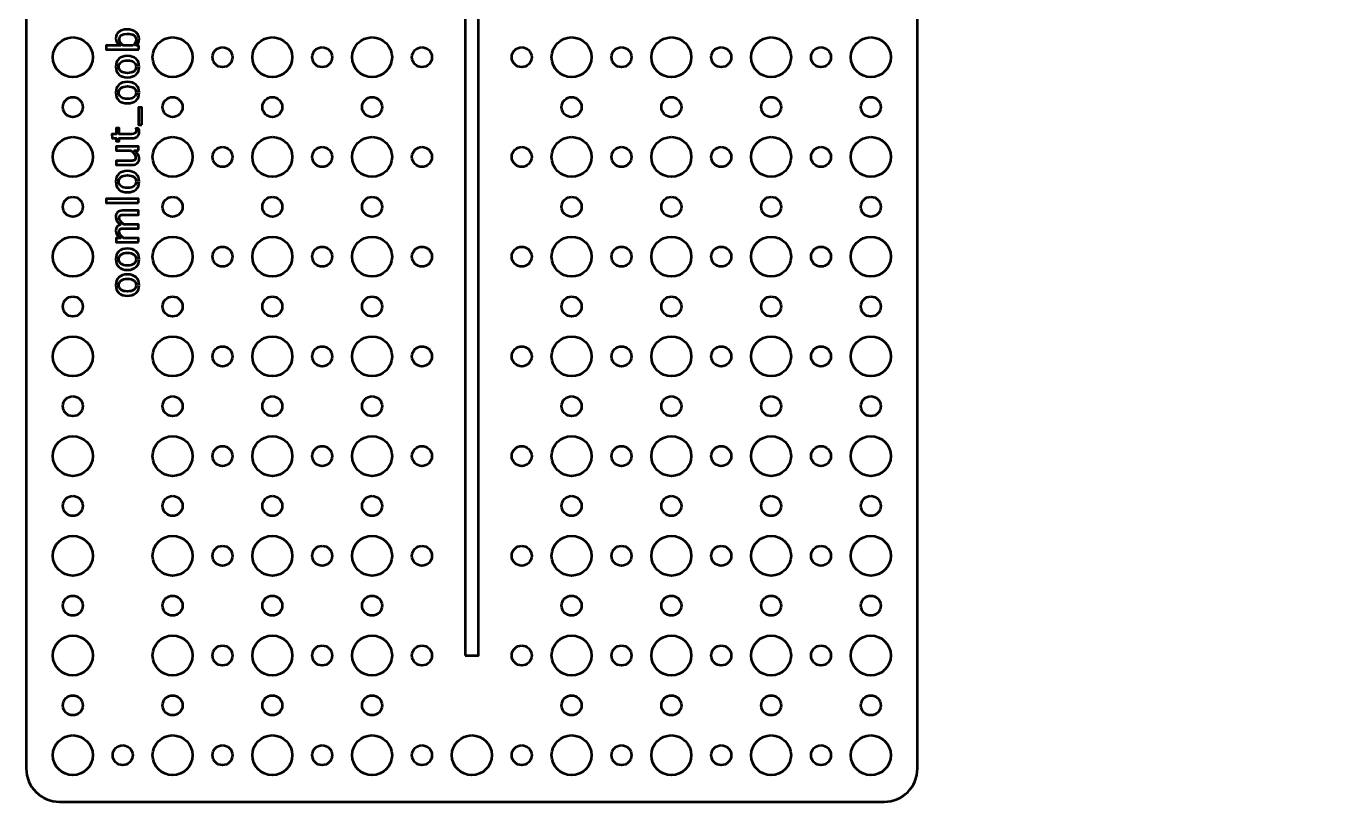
# Model space of a CAD drawing. Header units: centimetres. Extents: x -19.4 to 19.4, y -20.2 to 20.2.
# Drawn here: x -19.45 to 0.3, y -20.2 to -8.53 of the extents above; entities that cross this region are included whole.
import ezdxf

# ---------------------------------------------------------------- set-up
doc = ezdxf.new("R2010")
doc.units = ezdxf.units.CM
doc.header["$MEASUREMENT"] = 0
doc.layers.add('Layer 1', color=7, linetype='Continuous')

msp = doc.modelspace()

# ---------------------------------------------------------------- linework, layer by layer
at = {"layer": 'Layer 1', "lineweight": 53}
msp.add_lwpolyline([(-12.85, -18.00009), (-12.65, -18.00009), (-12.65, 17.99989), (-12.85, 17.99989), (-12.85, -18.00009)], close=True, dxfattribs=at)
for centre, major_axis in [((-18.74999, -9.00001), (0, 0.30001)), ((-17.24999, -9.00001), (0, 0.30001)), ((-16.5, -9), (0, 0.15)), ((-15.74999, -9.00001), (0, 0.30001)), ((-15, -9), (0, 0.15)), ((-14.24999, -9.00001), (0, 0.30001)), ((-13.5, -9), (0, 0.15)), ((-12, -9), (0, 0.15)), ((-11.24999, -9.00001), (0, 0.30001)), ((-10.5, -9), (0, 0.15)), ((-9.74999, -9.00001), (0, 0.30001)), ((-9, -9), (0, 0.15)), ((-8.24999, -9.00001), (0, 0.30001)), ((-7.5, -9), (0, 0.15)), ((-6.74999, -9.00001), (0, 0.30001)), ((-18.75, -9.75), (0, 0.15)), ((-17.25, -9.75), (0, 0.15)), ((-15.75, -9.75), (0, 0.15)), ((-14.25, -9.75), (0, 0.15)), ((-11.25, -9.75), (0, 0.15)), ((-9.75, -9.75), (0, 0.15)), ((-8.25, -9.75), (0, 0.15)), ((-6.75, -9.75), (0, 0.15)), ((-18.74999, -10.50001), (0, 0.30001)), ((-17.24999, -10.50001), (0, 0.30001)), ((-15.74999, -10.50001), (0, 0.30001)), ((-14.24999, -10.50001), (0, 0.30001)), ((-11.24999, -10.50001), (0, 0.30001)), ((-9.74999, -10.50001), (0, 0.30001)), ((-8.24999, -10.50001), (0, 0.30001)), ((-6.74999, -10.50001), (0, 0.30001)), ((-16.5, -10.5), (0, 0.15)), ((-15, -10.5), (0, 0.15)), ((-13.5, -10.5), (0, 0.15)), ((-12, -10.5), (0, 0.15)), ((-10.5, -10.5), (0, 0.15)), ((-9, -10.5), (0, 0.15)), ((-7.5, -10.5), (0, 0.15)), ((-18.75, -11.25), (0, 0.15)), ((-17.25, -11.25), (0, 0.15)), ((-15.75, -11.25), (0, 0.15)), ((-14.25, -11.25), (0, 0.15)), ((-11.25, -11.25), (0, 0.15)), ((-9.75, -11.25), (0, 0.15)), ((-8.25, -11.25), (0, 0.15)), ((-6.75, -11.25), (0, 0.15)), ((-18.74999, -12.00001), (0, 0.30001)), ((-17.24999, -12.00001), (0, 0.30001)), ((-16.5, -12), (0, 0.15)), ((-15.74999, -12.00001), (0, 0.30001)), ((-15, -12), (0, 0.15)), ((-14.24999, -12.00001), (0, 0.30001)), ((-13.5, -12), (0, 0.15)), ((-12, -12), (0, 0.15)), ((-11.24999, -12.00001), (0, 0.30001)), ((-10.5, -12), (0, 0.15)), ((-9.74999, -12.00001), (0, 0.30001)), ((-9, -12), (0, 0.15)), ((-8.24999, -12.00001), (0, 0.30001)), ((-7.5, -12), (0, 0.15)), ((-6.74999, -12.00001), (0, 0.30001)), ((-18.75, -12.75), (0, 0.15)), ((-17.25, -12.75), (0, 0.15)), ((-15.75, -12.75), (0, 0.15)), ((-14.25, -12.75), (0, 0.15)), ((-11.25, -12.75), (0, 0.15)), ((-9.75, -12.75), (0, 0.15)), ((-8.25, -12.75), (0, 0.15)), ((-6.75, -12.75), (0, 0.15)), ((-18.74999, -13.50001), (0, 0.30001)), ((-17.24999, -13.50001), (0, 0.30001)), ((-15.74999, -13.50001), (0, 0.30001)), ((-14.24999, -13.50001), (0, 0.30001)), ((-11.24999, -13.50001), (0, 0.30001)), ((-9.74999, -13.50001), (0, 0.30001)), ((-8.24999, -13.50001), (0, 0.30001)), ((-6.74999, -13.50001), (0, 0.30001)), ((-16.5, -13.5), (0, 0.15)), ((-15, -13.5), (0, 0.15)), ((-13.5, -13.5), (0, 0.15)), ((-12, -13.5), (0, 0.15)), ((-10.5, -13.5), (0, 0.15)), ((-9, -13.5), (0, 0.15)), ((-7.5, -13.5), (0, 0.15)), ((-18.75, -14.25), (0, 0.15)), ((-17.25, -14.25), (0, 0.15)), ((-15.75, -14.25), (0, 0.15)), ((-14.25, -14.25), (0, 0.15)), ((-11.25, -14.25), (0, 0.15)), ((-9.75, -14.25), (0, 0.15)), ((-8.25, -14.25), (0, 0.15)), ((-6.75, -14.25), (0, 0.15)), ((-18.74999, -15.00001), (0, 0.30001)), ((-17.24999, -15.00001), (0, 0.30001)), ((-15.74999, -15.00001), (0, 0.30001)), ((-14.24999, -15.00001), (0, 0.30001)), ((-11.24999, -15.00001), (0, 0.30001)), ((-9.74999, -15.00001), (0, 0.30001)), ((-8.24999, -15.00001), (0, 0.30001)), ((-6.74999, -15.00001), (0, 0.30001)), ((-16.5, -15), (0, 0.15)), ((-15, -15), (0, 0.15)), ((-13.5, -15), (0, 0.15)), ((-12, -15), (0, 0.15)), ((-10.5, -15), (0, 0.15)), ((-9, -15), (0, 0.15)), ((-7.5, -15), (0, 0.15)), ((-18.75, -15.75), (0, 0.15)), ((-17.25, -15.75), (0, 0.15)), ((-15.75, -15.75), (0, 0.15)), ((-14.25, -15.75), (0, 0.15)), ((-11.25, -15.75), (0, 0.15)), ((-9.75, -15.75), (0, 0.15)), ((-8.25, -15.75), (0, 0.15)), ((-6.75, -15.75), (0, 0.15)), ((-18.74999, -16.50001), (0, 0.30001)), ((-17.24999, -16.50001), (0, 0.30001)), ((-16.5, -16.5), (0, 0.15)), ((-15.74999, -16.50001), (0, 0.30001)), ((-15, -16.5), (0, 0.15)), ((-14.24999, -16.50001), (0, 0.30001)), ((-13.5, -16.5), (0, 0.15)), ((-12, -16.5), (0, 0.15)), ((-11.24999, -16.50001), (0, 0.30001)), ((-10.5, -16.5), (0, 0.15)), ((-9.74999, -16.50001), (0, 0.30001)), ((-9, -16.5), (0, 0.15)), ((-8.24999, -16.50001), (0, 0.30001)), ((-7.5, -16.5), (0, 0.15)), ((-6.74999, -16.50001), (0, 0.30001)), ((-18.75, -17.25), (0, 0.15)), ((-17.25, -17.25), (0, 0.15)), ((-15.75, -17.25), (0, 0.15)), ((-14.25, -17.25), (0, 0.15)), ((-11.25, -17.25), (0, 0.15)), ((-9.75, -17.25), (0, 0.15)), ((-8.25, -17.25), (0, 0.15)), ((-6.75, -17.25), (0, 0.15)), ((-18.74999, -18.00001), (0, 0.30001)), ((-17.24999, -18.00001), (0, 0.30001)), ((-15.74999, -18.00001), (0, 0.30001)), ((-14.24999, -18.00001), (0, 0.30001)), ((-11.24999, -18.00001), (0, 0.30001)), ((-9.74999, -18.00001), (0, 0.30001)), ((-8.24999, -18.00001), (0, 0.30001)), ((-6.74999, -18.00001), (0, 0.30001)), ((-16.5, -18), (0, 0.15)), ((-15, -18), (0, 0.15)), ((-13.5, -18), (0, 0.15)), ((-12, -18), (0, 0.15)), ((-10.5, -18), (0, 0.15)), ((-9, -18), (0, 0.15)), ((-7.5, -18), (0, 0.15)), ((-18.75, -18.75), (0, 0.15)), ((-17.25, -18.75), (0, 0.15)), ((-15.75, -18.75), (0, 0.15)), ((-14.25, -18.75), (0, 0.15)), ((-11.25, -18.75), (0, 0.15)), ((-9.75, -18.75), (0, 0.15)), ((-8.25, -18.75), (0, 0.15)), ((-6.75, -18.75), (0, 0.15)), ((-18.74999, -19.50001), (0, 0.30001)), ((-18, -19.5), (0, 0.15)), ((-17.24999, -19.50001), (0, 0.30001)), ((-16.5, -19.5), (0, 0.15)), ((-15.74999, -19.50001), (0, 0.30001)), ((-15, -19.5), (0, 0.15)), ((-14.24999, -19.50001), (0, 0.30001)), ((-13.5, -19.5), (0, 0.15)), ((-12.74999, -19.50001), (0, 0.30001)), ((-12, -19.5), (0, 0.15)), ((-11.24999, -19.50001), (0, 0.30001)), ((-10.5, -19.5), (0, 0.15)), ((-9.74999, -19.50001), (0, 0.30001)), ((-9, -19.5), (0, 0.15)), ((-8.24999, -19.50001), (0, 0.30001)), ((-7.5, -19.5), (0, 0.15)), ((-6.74999, -19.50001), (0, 0.30001))]:
    msp.add_ellipse(centre, major_axis=major_axis, ratio=1, dxfattribs=at)
msp.add_open_spline([(-18.95, -20.2), (-19.22614, -20.2), (-19.45, -19.97614), (-19.45, -19.7), (-19.45, -19.7), (-19.45, -19.7), (-19.45, 19.7), (-19.45, 19.7), (-19.45, 19.7), (-19.45, 19.97614), (-19.22614, 20.2), (-18.95, 20.2), (-18.95, 20.2), (-15.20782, 20.2), (-9.72204, 20.2), (-6.55, 20.2), (-6.55, 20.2), (-6.27386, 20.2), (-6.05, 19.97614), (-6.05, 19.7), (-6.05, 19.7), (-6.05, 19.7), (-6.05, 3.7), (-6.05, 3.7), (-6.05, 3.7), (-6.05, 3.7), (18.95, 3.7), (18.95, 3.7), (18.95, 3.7), (19.22614, 3.7), (19.45, 3.47614), (19.45, 3.2), (19.45, 3.2), (19.45, 3.2), (19.45, -3.2), (19.45, -3.2), (19.45, -3.2), (19.45, -3.47614), (19.22614, -3.7), (18.95, -3.7), (18.95, -3.7), (18.95, -3.7), (-6.05, -3.7), (-6.05, -3.7), (-6.05, -3.7), (-6.05, -3.7), (-6.05, -19.7), (-6.05, -19.7), (-6.05, -19.7), (-6.05, -19.97614), (-6.27386, -20.2), (-6.55, -20.2), (-6.55, -20.2), (-11.32775, -20.2), (-14.17225, -20.2), (-18.95, -20.2)], degree=3, knots=[0, 0, 0, 0, 0.06666667, 0.06666667, 0.06666667, 0.06666667, 0.13333333, 0.13333333, 0.13333333, 0.13333333, 0.2, 0.2, 0.2, 0.2, 0.26666667, 0.26666667, 0.26666667, 0.26666667, 0.33333333, 0.33333333, 0.33333333, 0.33333333, 0.4, 0.4, 0.4, 0.4, 0.46666667, 0.46666667, 0.46666667, 0.46666667, 0.53333333, 0.53333333, 0.53333333, 0.53333333, 0.6, 0.6, 0.6, 0.6, 0.66666667, 0.66666667, 0.66666667, 0.66666667, 0.73333333, 0.73333333, 0.73333333, 0.73333333, 0.8, 0.8, 0.8, 0.8, 0.86666667, 0.86666667, 0.86666667, 0.86666667, 1, 1, 1, 1], dxfattribs=at)
at = {"layer": 'Layer 1', "color": 5, "lineweight": 53}
for points, knots in [([(-17.75616, -8.88598), (-17.75616, -8.88598), (-18.24956, -8.88598), (-18.24956, -8.88598), (-18.24956, -8.88598), (-18.24956, -8.88598), (-18.24956, -8.82503), (-18.24956, -8.82503), (-18.24956, -8.82503), (-18.24956, -8.82503), (-18.03291, -8.82503), (-18.03291, -8.82503), (-18.03291, -8.82503), (-18.08001, -8.80005), (-18.10351, -8.76248), (-18.10351, -8.71242), (-18.10351, -8.71242), (-18.10351, -8.67189), (-18.08879, -8.64003), (-18.05927, -8.61675), (-18.05927, -8.61675), (-18.02974, -8.59347), (-17.98942, -8.58182), (-17.9383, -8.58182), (-17.9383, -8.58182), (-17.88263, -8.58182), (-17.83765, -8.59505), (-17.80357, -8.62141), (-17.80357, -8.62141), (-17.76939, -8.64776), (-17.75235, -8.68247), (-17.75235, -8.72544), (-17.75235, -8.72544), (-17.75235, -8.76534), (-17.76759, -8.79857), (-17.79818, -8.82503), (-17.79818, -8.82503), (-17.79818, -8.82503), (-17.75616, -8.83244), (-17.75616, -8.83244), (-17.75616, -8.83244), (-17.75616, -8.83244), (-17.75616, -8.88598), (-17.75616, -8.88598)], [0, 0, 0, 0, 0.08333333, 0.08333333, 0.08333333, 0.08333333, 0.16666667, 0.16666667, 0.16666667, 0.16666667, 0.25, 0.25, 0.25, 0.25, 0.33333333, 0.33333333, 0.33333333, 0.33333333, 0.41666667, 0.41666667, 0.41666667, 0.41666667, 0.5, 0.5, 0.5, 0.5, 0.58333333, 0.58333333, 0.58333333, 0.58333333, 0.66666667, 0.66666667, 0.66666667, 0.66666667, 0.75, 0.75, 0.75, 0.75, 0.83333333, 0.83333333, 0.83333333, 0.83333333, 1, 1, 1, 1]), ([(-17.84019, -8.82503), (-17.81215, -8.7936), (-17.79807, -8.76365), (-17.79807, -8.73518), (-17.79807, -8.73518), (-17.79807, -8.70713), (-17.80982, -8.68544), (-17.83321, -8.6702), (-17.83321, -8.6702), (-17.8566, -8.65485), (-17.88951, -8.64723), (-17.93206, -8.64723), (-17.93206, -8.64723), (-18.0108, -8.64723), (-18.05017, -8.67326), (-18.05017, -8.72533), (-18.05017, -8.72533), (-18.05017, -8.75941), (-18.03175, -8.79264), (-17.99481, -8.82503), (-17.99481, -8.82503), (-17.99481, -8.82503), (-17.84019, -8.82503), (-17.84019, -8.82503)], [0, 0, 0, 0, 0.14285714, 0.14285714, 0.14285714, 0.14285714, 0.28571429, 0.28571429, 0.28571429, 0.28571429, 0.42857143, 0.42857143, 0.42857143, 0.42857143, 0.57142857, 0.57142857, 0.57142857, 0.57142857, 0.71428571, 0.71428571, 0.71428571, 0.71428571, 1, 1, 1, 1]), ([(-17.75235, -9.14209), (-17.75235, -9.19152), (-17.76812, -9.23068), (-17.79966, -9.25945), (-17.79966, -9.25945), (-17.8312, -9.28835), (-17.87406, -9.30274), (-17.92814, -9.30274), (-17.92814, -9.30274), (-17.98211, -9.30274), (-18.02487, -9.28835), (-18.0563, -9.25945), (-18.0563, -9.25945), (-18.08774, -9.23068), (-18.10351, -9.19152), (-18.10351, -9.14209), (-18.10351, -9.14209), (-18.10351, -9.09267), (-18.08774, -9.05351), (-18.0563, -9.02473), (-18.0563, -9.02473), (-18.02487, -8.99583), (-17.98211, -8.98144), (-17.92814, -8.98144), (-17.92814, -8.98144), (-17.87406, -8.98144), (-17.8312, -8.99583), (-17.79966, -9.02473), (-17.79966, -9.02473), (-17.76812, -9.05351), (-17.75235, -9.09267), (-17.75235, -9.14209)], [0, 0, 0, 0, 0.11111111, 0.11111111, 0.11111111, 0.11111111, 0.22222222, 0.22222222, 0.22222222, 0.22222222, 0.33333333, 0.33333333, 0.33333333, 0.33333333, 0.44444444, 0.44444444, 0.44444444, 0.44444444, 0.55555556, 0.55555556, 0.55555556, 0.55555556, 0.66666667, 0.66666667, 0.66666667, 0.66666667, 0.77777778, 0.77777778, 0.77777778, 0.77777778, 1, 1, 1, 1]), ([(-17.79807, -9.1422), (-17.79807, -9.11204), (-17.80939, -9.08854), (-17.83215, -9.07182), (-17.83215, -9.07182), (-17.8548, -9.05521), (-17.88686, -9.04684), (-17.92814, -9.04684), (-17.92814, -9.04684), (-17.96931, -9.04684), (-18.00127, -9.05521), (-18.02392, -9.07182), (-18.02392, -9.07182), (-18.04646, -9.08854), (-18.05779, -9.11204), (-18.05779, -9.1422), (-18.05779, -9.1422), (-18.05779, -9.17247), (-18.04646, -9.19596), (-18.02392, -9.21247), (-18.02392, -9.21247), (-18.00127, -9.22909), (-17.96931, -9.23733), (-17.92814, -9.23733), (-17.92814, -9.23733), (-17.88686, -9.23733), (-17.8548, -9.22909), (-17.83215, -9.21247), (-17.83215, -9.21247), (-17.80939, -9.19596), (-17.79807, -9.17247), (-17.79807, -9.1422)], [0, 0, 0, 0, 0.11111111, 0.11111111, 0.11111111, 0.11111111, 0.22222222, 0.22222222, 0.22222222, 0.22222222, 0.33333333, 0.33333333, 0.33333333, 0.33333333, 0.44444444, 0.44444444, 0.44444444, 0.44444444, 0.55555556, 0.55555556, 0.55555556, 0.55555556, 0.66666667, 0.66666667, 0.66666667, 0.66666667, 0.77777778, 0.77777778, 0.77777778, 0.77777778, 1, 1, 1, 1]), ([(-17.75235, -9.53219), (-17.75235, -9.58162), (-17.76812, -9.62078), (-17.79966, -9.64955), (-17.79966, -9.64955), (-17.8312, -9.67845), (-17.87406, -9.69284), (-17.92814, -9.69284), (-17.92814, -9.69284), (-17.98211, -9.69284), (-18.02487, -9.67845), (-18.0563, -9.64955), (-18.0563, -9.64955), (-18.08774, -9.62078), (-18.10351, -9.58162), (-18.10351, -9.53219), (-18.10351, -9.53219), (-18.10351, -9.48277), (-18.08774, -9.44361), (-18.0563, -9.41483), (-18.0563, -9.41483), (-18.02487, -9.38593), (-17.98211, -9.37154), (-17.92814, -9.37154), (-17.92814, -9.37154), (-17.87406, -9.37154), (-17.8312, -9.38593), (-17.79966, -9.41483), (-17.79966, -9.41483), (-17.76812, -9.44361), (-17.75235, -9.48277), (-17.75235, -9.53219)], [0, 0, 0, 0, 0.11111111, 0.11111111, 0.11111111, 0.11111111, 0.22222222, 0.22222222, 0.22222222, 0.22222222, 0.33333333, 0.33333333, 0.33333333, 0.33333333, 0.44444444, 0.44444444, 0.44444444, 0.44444444, 0.55555556, 0.55555556, 0.55555556, 0.55555556, 0.66666667, 0.66666667, 0.66666667, 0.66666667, 0.77777778, 0.77777778, 0.77777778, 0.77777778, 1, 1, 1, 1]), ([(-17.79807, -9.5323), (-17.79807, -9.50214), (-17.80939, -9.47864), (-17.83215, -9.46192), (-17.83215, -9.46192), (-17.8548, -9.44531), (-17.88686, -9.43694), (-17.92814, -9.43694), (-17.92814, -9.43694), (-17.96931, -9.43694), (-18.00127, -9.44531), (-18.02392, -9.46192), (-18.02392, -9.46192), (-18.04646, -9.47864), (-18.05779, -9.50214), (-18.05779, -9.5323), (-18.05779, -9.5323), (-18.05779, -9.56257), (-18.04646, -9.58606), (-18.02392, -9.60257), (-18.02392, -9.60257), (-18.00127, -9.61919), (-17.96931, -9.62743), (-17.92814, -9.62743), (-17.92814, -9.62743), (-17.88686, -9.62743), (-17.8548, -9.61919), (-17.83215, -9.60257), (-17.83215, -9.60257), (-17.80939, -9.58606), (-17.79807, -9.56257), (-17.79807, -9.5323)], [0, 0, 0, 0, 0.11111111, 0.11111111, 0.11111111, 0.11111111, 0.22222222, 0.22222222, 0.22222222, 0.22222222, 0.33333333, 0.33333333, 0.33333333, 0.33333333, 0.44444444, 0.44444444, 0.44444444, 0.44444444, 0.55555556, 0.55555556, 0.55555556, 0.55555556, 0.66666667, 0.66666667, 0.66666667, 0.66666667, 0.77777778, 0.77777778, 0.77777778, 0.77777778, 1, 1, 1, 1]), ([(-17.71425, -10.01795), (-17.71425, -10.01795), (-17.75997, -10.01795), (-17.75997, -10.01795), (-17.75997, -10.01795), (-17.75997, -10.01795), (-17.75997, -9.7538), (-17.75997, -9.7538), (-17.75997, -9.7538), (-17.75997, -9.7538), (-17.71425, -9.7538), (-17.71425, -9.7538), (-17.71425, -9.7538), (-17.71425, -9.7538), (-17.71425, -10.01795), (-17.71425, -10.01795)], [0, 0, 0, 0, 0.2, 0.2, 0.2, 0.2, 0.4, 0.4, 0.4, 0.4, 0.6, 0.6, 0.6, 0.6, 1, 1, 1, 1]), ([(-17.76008, -10.07066), (-17.75489, -10.0895), (-17.75235, -10.10591), (-17.75235, -10.11977), (-17.75235, -10.11977), (-17.75235, -10.15089), (-17.76124, -10.17512), (-17.77902, -10.19247), (-17.77902, -10.19247), (-17.7968, -10.20993), (-17.82146, -10.21861), (-17.8531, -10.21861), (-17.8531, -10.21861), (-17.8531, -10.21861), (-18.0508, -10.21861), (-18.0508, -10.21861), (-18.0508, -10.21861), (-18.0508, -10.21861), (-18.0508, -10.26073), (-18.0508, -10.26073), (-18.0508, -10.26073), (-18.0508, -10.26073), (-18.09652, -10.26073), (-18.09652, -10.26073), (-18.09652, -10.26073), (-18.09652, -10.26073), (-18.09652, -10.21861), (-18.09652, -10.21861), (-18.09652, -10.21861), (-18.09652, -10.21861), (-18.15737, -10.21861), (-18.15737, -10.21861), (-18.15737, -10.21861), (-18.15737, -10.21861), (-18.1632, -10.15766), (-18.1632, -10.15766), (-18.1632, -10.15766), (-18.1632, -10.15766), (-18.09652, -10.15766), (-18.09652, -10.15766), (-18.09652, -10.15766), (-18.09652, -10.15766), (-18.09652, -10.06939), (-18.09652, -10.06939), (-18.09652, -10.06939), (-18.09652, -10.06939), (-18.0508, -10.06939), (-18.0508, -10.06939), (-18.0508, -10.06939), (-18.0508, -10.06939), (-18.0508, -10.15766), (-18.0508, -10.15766), (-18.0508, -10.15766), (-18.0508, -10.15766), (-17.86411, -10.15766), (-17.86411, -10.15766), (-17.86411, -10.15766), (-17.82008, -10.15766), (-17.79807, -10.1385), (-17.79807, -10.1003), (-17.79807, -10.1003), (-17.79807, -10.09215), (-17.79945, -10.08231), (-17.80209, -10.07066), (-17.80209, -10.07066), (-17.80209, -10.07066), (-17.76008, -10.07066), (-17.76008, -10.07066)], [0, 0, 0, 0, 0.05555556, 0.05555556, 0.05555556, 0.05555556, 0.11111111, 0.11111111, 0.11111111, 0.11111111, 0.16666667, 0.16666667, 0.16666667, 0.16666667, 0.22222222, 0.22222222, 0.22222222, 0.22222222, 0.27777778, 0.27777778, 0.27777778, 0.27777778, 0.33333333, 0.33333333, 0.33333333, 0.33333333, 0.38888889, 0.38888889, 0.38888889, 0.38888889, 0.44444444, 0.44444444, 0.44444444, 0.44444444, 0.5, 0.5, 0.5, 0.5, 0.55555556, 0.55555556, 0.55555556, 0.55555556, 0.61111111, 0.61111111, 0.61111111, 0.61111111, 0.66666667, 0.66666667, 0.66666667, 0.66666667, 0.72222222, 0.72222222, 0.72222222, 0.72222222, 0.77777778, 0.77777778, 0.77777778, 0.77777778, 0.83333333, 0.83333333, 0.83333333, 0.83333333, 0.88888889, 0.88888889, 0.88888889, 0.88888889, 1, 1, 1, 1]), ([(-17.75997, -10.40445), (-17.75997, -10.40445), (-17.82326, -10.40445), (-17.82326, -10.40445), (-17.82326, -10.40445), (-17.77595, -10.43694), (-17.75235, -10.47642), (-17.75235, -10.52277), (-17.75235, -10.52277), (-17.75235, -10.55219), (-17.76156, -10.57557), (-17.78008, -10.59293), (-17.78008, -10.59293), (-17.7986, -10.61039), (-17.82347, -10.61907), (-17.8549, -10.61907), (-17.8549, -10.61907), (-17.8549, -10.61907), (-18.09652, -10.61907), (-18.09652, -10.61907), (-18.09652, -10.61907), (-18.09652, -10.61907), (-18.09652, -10.55812), (-18.09652, -10.55812), (-18.09652, -10.55812), (-18.09652, -10.55812), (-17.8748, -10.55812), (-17.8748, -10.55812), (-17.8748, -10.55812), (-17.84951, -10.55812), (-17.83162, -10.55442), (-17.82104, -10.54711), (-17.82104, -10.54711), (-17.81035, -10.5397), (-17.80506, -10.52743), (-17.80506, -10.51018), (-17.80506, -10.51018), (-17.80506, -10.47292), (-17.8295, -10.43758), (-17.8785, -10.40445), (-17.8785, -10.40445), (-17.8785, -10.40445), (-18.09652, -10.40445), (-18.09652, -10.40445), (-18.09652, -10.40445), (-18.09652, -10.40445), (-18.09652, -10.34349), (-18.09652, -10.34349), (-18.09652, -10.34349), (-18.09652, -10.34349), (-17.75997, -10.34349), (-17.75997, -10.34349), (-17.75997, -10.34349), (-17.75997, -10.34349), (-17.75997, -10.40445), (-17.75997, -10.40445)], [0, 0, 0, 0, 0.06666667, 0.06666667, 0.06666667, 0.06666667, 0.13333333, 0.13333333, 0.13333333, 0.13333333, 0.2, 0.2, 0.2, 0.2, 0.26666667, 0.26666667, 0.26666667, 0.26666667, 0.33333333, 0.33333333, 0.33333333, 0.33333333, 0.4, 0.4, 0.4, 0.4, 0.46666667, 0.46666667, 0.46666667, 0.46666667, 0.53333333, 0.53333333, 0.53333333, 0.53333333, 0.6, 0.6, 0.6, 0.6, 0.66666667, 0.66666667, 0.66666667, 0.66666667, 0.73333333, 0.73333333, 0.73333333, 0.73333333, 0.8, 0.8, 0.8, 0.8, 0.86666667, 0.86666667, 0.86666667, 0.86666667, 1, 1, 1, 1]), ([(-17.75235, -10.87138), (-17.75235, -10.92081), (-17.76812, -10.95997), (-17.79966, -10.98874), (-17.79966, -10.98874), (-17.8312, -11.01764), (-17.87406, -11.03203), (-17.92814, -11.03203), (-17.92814, -11.03203), (-17.98211, -11.03203), (-18.02487, -11.01764), (-18.0563, -10.98874), (-18.0563, -10.98874), (-18.08774, -10.95997), (-18.10351, -10.92081), (-18.10351, -10.87138), (-18.10351, -10.87138), (-18.10351, -10.82196), (-18.08774, -10.7828), (-18.0563, -10.75402), (-18.0563, -10.75402), (-18.02487, -10.72512), (-17.98211, -10.71073), (-17.92814, -10.71073), (-17.92814, -10.71073), (-17.87406, -10.71073), (-17.8312, -10.72512), (-17.79966, -10.75402), (-17.79966, -10.75402), (-17.76812, -10.7828), (-17.75235, -10.82196), (-17.75235, -10.87138)], [0, 0, 0, 0, 0.11111111, 0.11111111, 0.11111111, 0.11111111, 0.22222222, 0.22222222, 0.22222222, 0.22222222, 0.33333333, 0.33333333, 0.33333333, 0.33333333, 0.44444444, 0.44444444, 0.44444444, 0.44444444, 0.55555556, 0.55555556, 0.55555556, 0.55555556, 0.66666667, 0.66666667, 0.66666667, 0.66666667, 0.77777778, 0.77777778, 0.77777778, 0.77777778, 1, 1, 1, 1]), ([(-17.79807, -10.87149), (-17.79807, -10.84133), (-17.80939, -10.81783), (-17.83215, -10.80111), (-17.83215, -10.80111), (-17.8548, -10.7845), (-17.88686, -10.77613), (-17.92814, -10.77613), (-17.92814, -10.77613), (-17.96931, -10.77613), (-18.00127, -10.7845), (-18.02392, -10.80111), (-18.02392, -10.80111), (-18.04646, -10.81783), (-18.05779, -10.84133), (-18.05779, -10.87149), (-18.05779, -10.87149), (-18.05779, -10.90176), (-18.04646, -10.92525), (-18.02392, -10.94176), (-18.02392, -10.94176), (-18.00127, -10.95838), (-17.96931, -10.96662), (-17.92814, -10.96662), (-17.92814, -10.96662), (-17.88686, -10.96662), (-17.8548, -10.95838), (-17.83215, -10.94176), (-17.83215, -10.94176), (-17.80939, -10.92525), (-17.79807, -10.90176), (-17.79807, -10.87149)], [0, 0, 0, 0, 0.11111111, 0.11111111, 0.11111111, 0.11111111, 0.22222222, 0.22222222, 0.22222222, 0.22222222, 0.33333333, 0.33333333, 0.33333333, 0.33333333, 0.44444444, 0.44444444, 0.44444444, 0.44444444, 0.55555556, 0.55555556, 0.55555556, 0.55555556, 0.66666667, 0.66666667, 0.66666667, 0.66666667, 0.77777778, 0.77777778, 0.77777778, 0.77777778, 1, 1, 1, 1]), ([(-17.75997, -11.18888), (-17.75997, -11.18888), (-18.24956, -11.18888), (-18.24956, -11.18888), (-18.24956, -11.18888), (-18.24956, -11.18888), (-18.24956, -11.12793), (-18.24956, -11.12793), (-18.24956, -11.12793), (-18.24956, -11.12793), (-17.75997, -11.12793), (-17.75997, -11.12793), (-17.75997, -11.12793), (-17.75997, -11.12793), (-17.75997, -11.18888), (-17.75997, -11.18888)], [0, 0, 0, 0, 0.2, 0.2, 0.2, 0.2, 0.4, 0.4, 0.4, 0.4, 0.6, 0.6, 0.6, 0.6, 1, 1, 1, 1]), ([(-17.75997, -11.78175), (-17.75997, -11.78175), (-18.09652, -11.78175), (-18.09652, -11.78175), (-18.09652, -11.78175), (-18.09652, -11.78175), (-18.09652, -11.7208), (-18.09652, -11.7208), (-18.09652, -11.7208), (-18.09652, -11.7208), (-18.03291, -11.7208), (-18.03291, -11.7208), (-18.03291, -11.7208), (-18.08001, -11.69106), (-18.10351, -11.65296), (-18.10351, -11.60629), (-18.10351, -11.60629), (-18.10351, -11.56131), (-18.08001, -11.53072), (-18.03291, -11.51442), (-18.03291, -11.51442), (-18.08043, -11.48553), (-18.10414, -11.44786), (-18.10414, -11.40161), (-18.10414, -11.40161), (-18.10414, -11.37208), (-18.09546, -11.34911), (-18.078, -11.33271), (-18.078, -11.33271), (-18.06054, -11.3163), (-18.03609, -11.30805), (-18.00466, -11.30805), (-18.00466, -11.30805), (-18.00466, -11.30805), (-17.75997, -11.30805), (-17.75997, -11.30805), (-17.75997, -11.30805), (-17.75997, -11.30805), (-17.75997, -11.36901), (-17.75997, -11.36901), (-17.75997, -11.36901), (-17.75997, -11.36901), (-17.9946, -11.36901), (-17.9946, -11.36901), (-17.9946, -11.36901), (-18.03291, -11.36901), (-18.05207, -11.38425), (-18.05207, -11.41473), (-18.05207, -11.41473), (-18.05207, -11.44637), (-18.02974, -11.47961), (-17.98497, -11.51442), (-17.98497, -11.51442), (-17.98497, -11.51442), (-17.75997, -11.51442), (-17.75997, -11.51442), (-17.75997, -11.51442), (-17.75997, -11.51442), (-17.75997, -11.57538), (-17.75997, -11.57538), (-17.75997, -11.57538), (-17.75997, -11.57538), (-17.99481, -11.57538), (-17.99481, -11.57538), (-17.99481, -11.57538), (-18.03344, -11.57538), (-18.05271, -11.59084), (-18.05271, -11.62185), (-18.05271, -11.62185), (-18.05271, -11.65264), (-18.03027, -11.68566), (-17.98529, -11.7208), (-17.98529, -11.7208), (-17.98529, -11.7208), (-17.75997, -11.7208), (-17.75997, -11.7208), (-17.75997, -11.7208), (-17.75997, -11.7208), (-17.75997, -11.78175), (-17.75997, -11.78175)], [0, 0, 0, 0, 0.04761905, 0.04761905, 0.04761905, 0.04761905, 0.0952381, 0.0952381, 0.0952381, 0.0952381, 0.14285714, 0.14285714, 0.14285714, 0.14285714, 0.19047619, 0.19047619, 0.19047619, 0.19047619, 0.23809524, 0.23809524, 0.23809524, 0.23809524, 0.28571429, 0.28571429, 0.28571429, 0.28571429, 0.33333333, 0.33333333, 0.33333333, 0.33333333, 0.38095238, 0.38095238, 0.38095238, 0.38095238, 0.42857143, 0.42857143, 0.42857143, 0.42857143, 0.47619048, 0.47619048, 0.47619048, 0.47619048, 0.52380952, 0.52380952, 0.52380952, 0.52380952, 0.57142857, 0.57142857, 0.57142857, 0.57142857, 0.61904762, 0.61904762, 0.61904762, 0.61904762, 0.66666667, 0.66666667, 0.66666667, 0.66666667, 0.71428571, 0.71428571, 0.71428571, 0.71428571, 0.76190476, 0.76190476, 0.76190476, 0.76190476, 0.80952381, 0.80952381, 0.80952381, 0.80952381, 0.85714286, 0.85714286, 0.85714286, 0.85714286, 0.9047619, 0.9047619, 0.9047619, 0.9047619, 1, 1, 1, 1]), ([(-17.75235, -12.03786), (-17.75235, -12.08729), (-17.76812, -12.12645), (-17.79966, -12.15522), (-17.79966, -12.15522), (-17.8312, -12.18412), (-17.87406, -12.19851), (-17.92814, -12.19851), (-17.92814, -12.19851), (-17.98211, -12.19851), (-18.02487, -12.18412), (-18.0563, -12.15522), (-18.0563, -12.15522), (-18.08774, -12.12645), (-18.10351, -12.08729), (-18.10351, -12.03786), (-18.10351, -12.03786), (-18.10351, -11.98844), (-18.08774, -11.94928), (-18.0563, -11.9205), (-18.0563, -11.9205), (-18.02487, -11.8916), (-17.98211, -11.87721), (-17.92814, -11.87721), (-17.92814, -11.87721), (-17.87406, -11.87721), (-17.8312, -11.8916), (-17.79966, -11.9205), (-17.79966, -11.9205), (-17.76812, -11.94928), (-17.75235, -11.98844), (-17.75235, -12.03786)], [0, 0, 0, 0, 0.11111111, 0.11111111, 0.11111111, 0.11111111, 0.22222222, 0.22222222, 0.22222222, 0.22222222, 0.33333333, 0.33333333, 0.33333333, 0.33333333, 0.44444444, 0.44444444, 0.44444444, 0.44444444, 0.55555556, 0.55555556, 0.55555556, 0.55555556, 0.66666667, 0.66666667, 0.66666667, 0.66666667, 0.77777778, 0.77777778, 0.77777778, 0.77777778, 1, 1, 1, 1]), ([(-17.79807, -12.03797), (-17.79807, -12.00781), (-17.80939, -11.98431), (-17.83215, -11.96759), (-17.83215, -11.96759), (-17.8548, -11.95098), (-17.88686, -11.94261), (-17.92814, -11.94261), (-17.92814, -11.94261), (-17.96931, -11.94261), (-18.00127, -11.95098), (-18.02392, -11.96759), (-18.02392, -11.96759), (-18.04646, -11.98431), (-18.05779, -12.00781), (-18.05779, -12.03797), (-18.05779, -12.03797), (-18.05779, -12.06824), (-18.04646, -12.09173), (-18.02392, -12.10824), (-18.02392, -12.10824), (-18.00127, -12.12486), (-17.96931, -12.1331), (-17.92814, -12.1331), (-17.92814, -12.1331), (-17.88686, -12.1331), (-17.8548, -12.12486), (-17.83215, -12.10824), (-17.83215, -12.10824), (-17.80939, -12.09173), (-17.79807, -12.06824), (-17.79807, -12.03797)], [0, 0, 0, 0, 0.11111111, 0.11111111, 0.11111111, 0.11111111, 0.22222222, 0.22222222, 0.22222222, 0.22222222, 0.33333333, 0.33333333, 0.33333333, 0.33333333, 0.44444444, 0.44444444, 0.44444444, 0.44444444, 0.55555556, 0.55555556, 0.55555556, 0.55555556, 0.66666667, 0.66666667, 0.66666667, 0.66666667, 0.77777778, 0.77777778, 0.77777778, 0.77777778, 1, 1, 1, 1]), ([(-17.75235, -12.42796), (-17.75235, -12.47739), (-17.76812, -12.51655), (-17.79966, -12.54532), (-17.79966, -12.54532), (-17.8312, -12.57422), (-17.87406, -12.58861), (-17.92814, -12.58861), (-17.92814, -12.58861), (-17.98211, -12.58861), (-18.02487, -12.57422), (-18.0563, -12.54532), (-18.0563, -12.54532), (-18.08774, -12.51655), (-18.10351, -12.47739), (-18.10351, -12.42796), (-18.10351, -12.42796), (-18.10351, -12.37854), (-18.08774, -12.33938), (-18.0563, -12.3106), (-18.0563, -12.3106), (-18.02487, -12.2817), (-17.98211, -12.26731), (-17.92814, -12.26731), (-17.92814, -12.26731), (-17.87406, -12.26731), (-17.8312, -12.2817), (-17.79966, -12.3106), (-17.79966, -12.3106), (-17.76812, -12.33938), (-17.75235, -12.37854), (-17.75235, -12.42796)], [0, 0, 0, 0, 0.11111111, 0.11111111, 0.11111111, 0.11111111, 0.22222222, 0.22222222, 0.22222222, 0.22222222, 0.33333333, 0.33333333, 0.33333333, 0.33333333, 0.44444444, 0.44444444, 0.44444444, 0.44444444, 0.55555556, 0.55555556, 0.55555556, 0.55555556, 0.66666667, 0.66666667, 0.66666667, 0.66666667, 0.77777778, 0.77777778, 0.77777778, 0.77777778, 1, 1, 1, 1]), ([(-17.79807, -12.42807), (-17.79807, -12.39791), (-17.80939, -12.37441), (-17.83215, -12.35769), (-17.83215, -12.35769), (-17.8548, -12.34108), (-17.88686, -12.33271), (-17.92814, -12.33271), (-17.92814, -12.33271), (-17.96931, -12.33271), (-18.00127, -12.34108), (-18.02392, -12.35769), (-18.02392, -12.35769), (-18.04646, -12.37441), (-18.05779, -12.39791), (-18.05779, -12.42807), (-18.05779, -12.42807), (-18.05779, -12.45834), (-18.04646, -12.48183), (-18.02392, -12.49834), (-18.02392, -12.49834), (-18.00127, -12.51496), (-17.96931, -12.5232), (-17.92814, -12.5232), (-17.92814, -12.5232), (-17.88686, -12.5232), (-17.8548, -12.51496), (-17.83215, -12.49834), (-17.83215, -12.49834), (-17.80939, -12.48183), (-17.79807, -12.45834), (-17.79807, -12.42807)], [0, 0, 0, 0, 0.11111111, 0.11111111, 0.11111111, 0.11111111, 0.22222222, 0.22222222, 0.22222222, 0.22222222, 0.33333333, 0.33333333, 0.33333333, 0.33333333, 0.44444444, 0.44444444, 0.44444444, 0.44444444, 0.55555556, 0.55555556, 0.55555556, 0.55555556, 0.66666667, 0.66666667, 0.66666667, 0.66666667, 0.77777778, 0.77777778, 0.77777778, 0.77777778, 1, 1, 1, 1])]:
    msp.add_open_spline(points, degree=3, knots=knots, dxfattribs=at)

doc.saveas('drawing.dxf')
